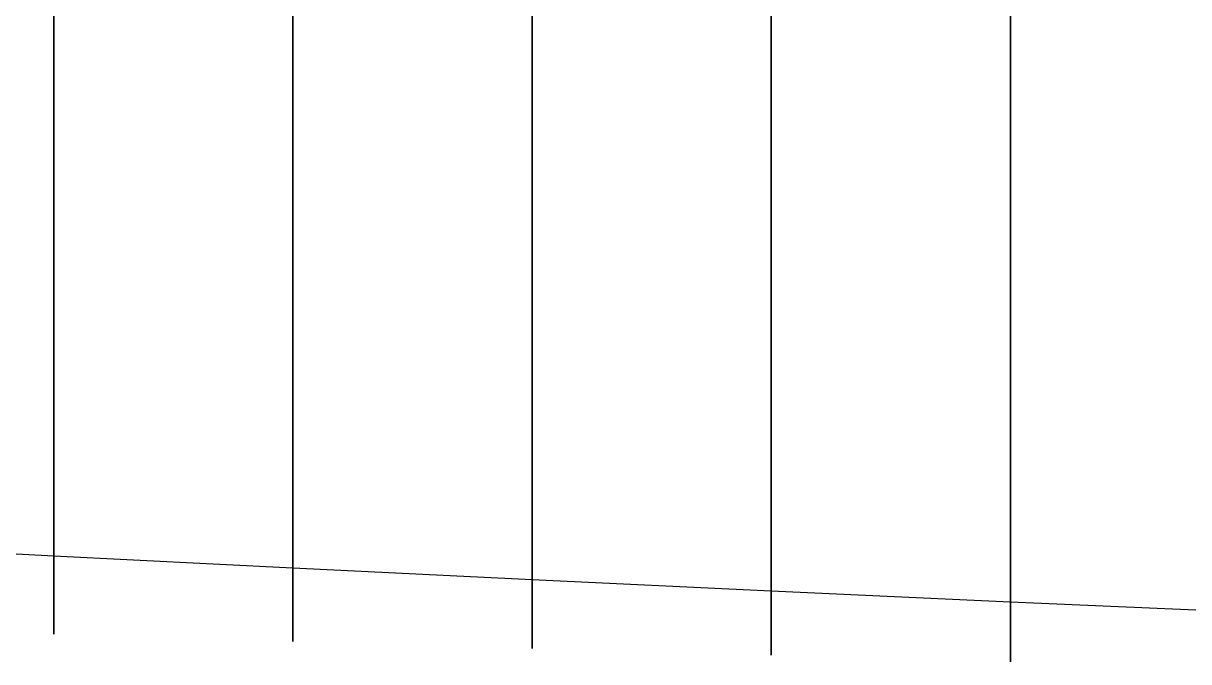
# Model space of a CAD drawing. Extents: x 0 to 100, y -6 to 6.
# Drawn here: x 9.74 to 19.49, y -5.45 to -0.11 of the extents above; entities that cross this region are included whole.
import ezdxf

# ---------------------------------------------------------------- set-up
doc = ezdxf.new("R2010")
doc.units = 0
for name, color, linetype in [('Compartiment', 3, 'CONTINUOUS'), ('Fysiek-horizontaal-vlak', 5, 'CONTINUOUS'), ('Lijnenmodel-van-de-romp', 2, 'CONTINUOUS'), ('Vlakkenmodel-van-de-romp', 2, 'CONTINUOUS')]:
    doc.layers.add(name, color=color, linetype=linetype)

msp = doc.modelspace()

# ---------------------------------------------------------------- linework, layer by layer
at = {"layer": 'Compartiment'}
for points in [[(16, 4.85549, 3), (16, -4.85549, 3), (16, -4.86631, 3.01818), (16, -4.88084, 3.04344), (16, -4.89489, 3.06851), (16, -4.92011, 3.11413), (16, -4.93052, 3.1327), (16, -4.93933, 3.14796), (16, -4.9479, 3.1632), (16, -4.95796, 3.18254), (16, -4.97123, 3.21009), (16, -4.98945, 3.25), (16, -5.01369, 3.30512), (16, -5.04256, 3.37323), (16, -5.07403, 3.45085), (16, -5.10604, 3.53451), (16, -5.13658, 3.62072), (16, -5.16397, 3.7063), (16, -5.18803, 3.78928), (16, -5.20894, 3.86797), (16, -5.22689, 3.94071), (16, -5.24206, 4.00581), (16, -5.2547, 4.06236), (16, -5.26533, 4.11243), (16, -5.27455, 4.15884), (16, -5.28294, 4.20443), (16, -5.29108, 4.25203), (16, -5.29942, 4.30351), (16, -5.30773, 4.35694), (16, -5.31564, 4.40946), (16, -5.32276, 4.45818), (16, -5.32873, 4.50023), (16, -5.33329, 4.53365), (16, -5.33668, 4.56018), (16, -5.33929, 4.58247), (16, -5.34149, 4.60319), (16, -5.34365, 4.62498), (16, -5.35738, 4.76739), (16, -5.35884, 4.78399), (16, -5.36038, 4.8044), (16, -5.36228, 4.83317), (16, -5.36481, 4.87486), (16, -5.36818, 4.93254), (16, -5.37212, 5.00327), (16, -5.37631, 5.08264), (16, -5.38039, 5.1662), (16, -5.38402, 5.24954), (16, -5.38692, 5.32917), (16, -5.38914, 5.40531), (16, -5.39078, 5.47913), (16, -5.39194, 5.5518), (16, -5.39273, 5.62449), (16, -5.39326, 5.69762), (16, -5.39357, 5.76865), (16, -5.39379, 5.99976), (16, 5.39379, 5.99976)], [(18, 4.94618, 3), (18, -4.94618, 3), (18, -4.95419, 3.01391), (18, -4.97876, 3.05831), (18, -5.00147, 3.10166), (18, -5.02346, 3.14642), (18, -5.04586, 3.19504), (18, -5.0698, 3.25), (18, -5.09606, 3.31308), (18, -5.124, 3.38335), (18, -5.15263, 3.45921), (18, -5.18097, 3.53908), (18, -5.20802, 3.62134), (18, -5.23296, 3.70434), (18, -5.25554, 3.78617), (18, -5.27569, 3.86486), (18, -5.29332, 3.93844), (18, -5.30837, 4.00494), (18, -5.32086, 4.06311), (18, -5.33123, 4.11454), (18, -5.34007, 4.16155), (18, -5.34792, 4.20645), (18, -5.35535, 4.25156), (18, -5.36281, 4.29869), (18, -5.37028, 4.34772), (18, -5.37763, 4.39803), (18, -5.38472, 4.44901), (18, -5.39142, 4.50003), (18, -5.39761, 4.55061), (18, -5.40327, 4.60076), (18, -5.40838, 4.65062), (18, -5.41295, 4.70032), (18, -5.41694, 4.75001), (18, -5.42039, 4.7998), (18, -5.42339, 4.84968), (18, -5.42605, 4.89962), (18, -5.43546, 5.0994), (18, -5.43765, 5.1493), (18, -5.43967, 5.1992), (18, -5.44148, 5.24911), (18, -5.44301, 5.29904), (18, -5.44429, 5.34898), (18, -5.44534, 5.39896), (18, -5.44617, 5.44895), (18, -5.44683, 5.49897), (18, -5.44732, 5.54901), (18, -5.44766, 5.59907), (18, -5.44788, 5.64914), (18, -5.44798, 5.69922), (18, -5.44698, 5.99981), (18, 5.44698, 5.99981)], [(12, 4.6639, 3), (12, -4.6639, 3), (12, -4.68318, 3.02705), (12, -4.71437, 3.07339), (12, -4.74461, 3.12051), (12, -4.77309, 3.16676), (12, -4.79903, 3.21047), (12, -4.82162, 3.25001), (12, -4.84035, 3.28418), (12, -4.85581, 3.31372), (12, -4.86883, 3.33983), (12, -4.88027, 3.3637), (12, -4.90173, 3.40954), (12, -4.91291, 3.4339), (12, -4.92483, 3.46079), (12, -4.9378, 3.49139), (12, -4.95213, 3.52688), (12, -4.96797, 3.568), (12, -4.98487, 3.61375), (12, -5.00222, 3.6627), (12, -5.01942, 3.71338), (12, -5.03586, 3.76437), (12, -5.05107, 3.81449), (12, -5.06511, 3.86367), (12, -5.07815, 3.91211), (12, -5.09038, 3.96), (12, -5.10199, 4.00755), (12, -5.11314, 4.05501), (12, -5.12389, 4.1028), (12, -5.13428, 4.15142), (12, -5.14436, 4.20136), (12, -5.15417, 4.25311), (12, -5.16369, 4.30671), (12, -5.17274, 4.36045), (12, -5.18107, 4.41215), (12, -5.18843, 4.45967), (12, -5.19458, 4.50085), (12, -5.19938, 4.53423), (12, -5.20306, 4.56124), (12, -5.20596, 4.584), (12, -5.20844, 4.60463), (12, -5.21613, 4.67171), (12, -5.21896, 4.69707), (12, -5.22179, 4.72331), (12, -5.22455, 4.75001), (12, -5.22716, 4.77674), (12, -5.22962, 4.80307), (12, -5.23189, 4.82856), (12, -5.23767, 4.89609), (12, -5.23936, 4.91689), (12, -5.24113, 4.93983), (12, -5.2431, 4.96706), (12, -5.24542, 5.00072), (12, -5.24815, 5.04223), (12, -5.25118, 5.09015), (12, -5.25435, 5.14231), (12, -5.25748, 5.19654), (12, -5.2604, 5.25067), (12, -5.26297, 5.30299), (12, -5.26521, 5.3536), (12, -5.26717, 5.40308), (12, -5.26887, 5.45197), (12, -5.27037, 5.50086), (12, -5.27171, 5.55017), (12, -5.2729, 5.59989), (12, -5.27396, 5.64989), (12, -5.2749, 5.70004), (12, -5.27877, 5.99971), (12, 5.27877, 5.99971)], [(14, 4.76134, 3), (14, -4.76134, 3), (14, -4.77594, 3.02216), (14, -4.81475, 3.08501), (14, -4.85476, 3.15408), (14, -4.8949, 3.2281), (14, -4.93409, 3.30581), (14, -4.97126, 3.38593), (14, -5.00551, 3.46707), (14, -5.03654, 3.54736), (14, -5.06423, 3.62482), (14, -5.08846, 3.69748), (14, -5.1091, 3.76334), (14, -5.12619, 3.82112), (14, -5.14036, 3.87224), (14, -5.15239, 3.9188), (14, -5.16306, 3.96293), (14, -5.17318, 4.00674), (14, -5.18335, 4.05199), (14, -5.19364, 4.09912), (14, -5.2039, 4.14821), (14, -5.21404, 4.19934), (14, -5.22393, 4.25259), (14, -5.23344, 4.30764), (14, -5.24234, 4.36242), (14, -5.25041, 4.41448), (14, -5.25741, 4.46134), (14, -5.2631, 4.50054), (14, -5.26736, 4.53064), (14, -5.27057, 4.55437), (14, -5.2732, 4.57551), (14, -5.27574, 4.59784), (14, -5.27867, 4.62512), (14, -5.28236, 4.6604), (14, -5.28672, 4.70372), (14, -5.29154, 4.75439), (14, -5.29662, 4.81173), (14, -5.30175, 4.87505), (14, -5.30674, 4.94361), (14, -5.31151, 5.01643), (14, -5.31596, 5.0925), (14, -5.32004, 5.17078), (14, -5.32366, 5.25024), (14, -5.32677, 5.32983), (14, -5.32938, 5.40835), (14, -5.33153, 5.48454), (14, -5.33324, 5.55717), (14, -5.33455, 5.625), (14, -5.33549, 5.687), (14, -5.33613, 5.74296), (14, -5.33654, 5.79291), (14, -5.33763, 5.99973), (14, 5.33763, 5.99973)], [(10, 4.56236, 3), (10, -4.56236, 3), (10, -4.58835, 3.033), (10, -4.61205, 3.06429), (10, -4.6323, 3.09212), (10, -4.64997, 3.11737), (10, -4.66588, 3.14093), (10, -4.68089, 3.16367), (10, -4.69577, 3.1865), (10, -4.71103, 3.21052), (10, -4.72708, 3.23682), (10, -4.74437, 3.26654), (10, -4.76332, 3.30078), (10, -4.78416, 3.34025), (10, -4.80633, 3.38405), (10, -4.82906, 3.43085), (10, -4.85159, 3.47933), (10, -4.87316, 3.52817), (10, -4.89316, 3.57633), (10, -4.91167, 3.62383), (10, -4.92892, 3.67097), (10, -4.94514, 3.71804), (10, -4.96056, 3.76535), (10, -4.97537, 3.81312), (10, -4.9896, 3.86132), (10, -5.00324, 3.90988), (10, -5.01625, 3.9587), (10, -5.02864, 4.0077), (10, -5.04039, 4.0568), (10, -5.05153, 4.10598), (10, -5.06212, 4.15521), (10, -5.0722, 4.2045), (10, -5.08181, 4.25382), (10, -5.091, 4.30316), (10, -5.09976, 4.35255), (10, -5.10811, 4.40199), (10, -5.11605, 4.45152), (10, -5.12358, 4.50116), (10, -5.1307, 4.5509), (10, -5.13741, 4.60071), (10, -5.14373, 4.65053), (10, -5.14964, 4.70031), (10, -5.15515, 4.74998), (10, -5.16026, 4.79954), (10, -5.16504, 4.8492), (10, -5.16951, 4.89918), (10, -5.17374, 4.94976), (10, -5.17778, 5.00117), (10, -5.18166, 5.05344), (10, -5.18534, 5.1057), (10, -5.18876, 5.15686), (10, -5.19186, 5.20584), (10, -5.19459, 5.25153), (10, -5.1969, 5.29322), (10, -5.19886, 5.33164), (10, -5.20055, 5.36792), (10, -5.20205, 5.40315), (10, -5.20344, 5.43845), (10, -5.20737, 5.54953), (10, -5.20856, 5.58752), (10, -5.20967, 5.62549), (10, -5.21069, 5.66321), (10, -5.21744, 5.9997), (10, 5.21744, 5.9997)], [(18, -0.10515, 1.23441), (18, -0.1182, 1.23477), (18, -0.12931, 1.23511), (18, -0.15014, 1.23583), (18, -0.60227, 1.30087), (18, -0.71131, 1.31721), (18, -0.83476, 1.33607), (18, -0.97327, 1.35768), (18, -1.12626, 1.38205), (18, -1.28831, 1.40832), (18, -1.45278, 1.43544), (18, -1.61302, 1.46235), (18, -1.7624, 1.48798), (18, -1.89557, 1.51145), (18, -2.01239, 1.53262), (18, -2.114, 1.55151), (18, -2.20154, 1.56816), (18, -2.39366, 1.60562), (18, -2.44219, 1.61532), (18, -2.48788, 1.62459), (18, -2.5337, 1.63401), (18, -2.58201, 1.64404), (18, -2.63264, 1.65467), (18, -2.68481, 1.66573), (18, -2.73774, 1.67709), (18, -2.79064, 1.68858), (18, -2.84288, 1.70011), (18, -2.8945, 1.71169), (18, -2.94568, 1.7234), (18, -2.99662, 1.73531), (18, -3.0475, 1.74747), (18, -3.09847, 1.75996), (18, -3.14952, 1.77279), (18, -3.20058, 1.78598), (18, -3.2516, 1.79957), (18, -3.30253, 1.81355), (18, -3.35331, 1.82796), (18, -3.40393, 1.84284), (18, -3.45439, 1.8582), (18, -3.50468, 1.8741), (18, -3.5548, 1.89057), (18, -3.60474, 1.90764), (18, -3.65447, 1.92533), (18, -3.70396, 1.94367), (18, -3.75319, 1.96267), (18, -3.80213, 1.98236), (18, -3.85075, 2.00277), (18, -3.89903, 2.02397), (18, -3.94695, 2.04604), (18, -3.99448, 2.06905), (18, -4.04162, 2.09307), (18, -4.08831, 2.11818), (18, -4.13443, 2.1443), (18, -4.17983, 2.17136), (18, -4.22436, 2.19928), (18, -4.26787, 2.22798), (18, -4.31029, 2.25746), (18, -4.35188, 2.28806), (18, -4.39295, 2.32021), (18, -4.43385, 2.35433), (18, -4.47489, 2.39084), (18, -4.51613, 2.42982), (18, -4.5565, 2.46989), (18, -4.59466, 2.50933), (18, -4.62926, 2.54642), (18, -4.65896, 2.57944), (18, -4.68285, 2.60713), (18, -4.70177, 2.63014), (18, -4.71699, 2.64955), (18, -4.72979, 2.66649), (18, -4.74144, 2.68204), (18, -4.75314, 2.6974), (18, -4.76579, 2.71415), (18, -4.78025, 2.73392), (18, -4.79734, 2.75839), (18, -4.81789, 2.7892), (18, -4.84237, 2.82736), (18, -4.8697, 2.87121), (18, -4.89842, 2.91845), (18, -4.92706, 2.96679), (18, -4.94618, 3), (18, 4.94618, 3)], [(16, -0.10472, 1.41774), (16, -0.11772, 1.41807), (16, -0.12879, 1.41839), (16, -0.14953, 1.41906), (16, -0.54459, 1.469), (16, -0.65138, 1.483), (16, -0.77248, 1.49923), (16, -0.9077, 1.5178), (16, -1.05687, 1.53884), (16, -1.21875, 1.5623), (16, -1.38788, 1.58736), (16, -1.55776, 1.61306), (16, -1.72187, 1.63842), (16, -1.87372, 1.66244), (16, -2.00812, 1.68433), (16, -2.12521, 1.70397), (16, -2.22647, 1.72144), (16, -2.31337, 1.73678), (16, -2.50451, 1.77139), (16, -2.55317, 1.78042), (16, -2.59907, 1.78908), (16, -2.64511, 1.79792), (16, -2.69356, 1.80737), (16, -2.74426, 1.8174), (16, -2.79642, 1.82788), (16, -2.84929, 1.83868), (16, -2.90208, 1.84967), (16, -2.95418, 1.86074), (16, -3.00565, 1.87196), (16, -3.05673, 1.88339), (16, -3.10762, 1.89513), (16, -3.15856, 1.90727), (16, -3.2097, 1.91985), (16, -3.26091, 1.93286), (16, -3.31197, 1.94624), (16, -3.36268, 1.95994), (16, -3.41284, 1.9739), (16, -3.46236, 1.98814), (16, -3.51166, 2.00291), (16, -3.56128, 2.01852), (16, -3.61175, 2.03529), (16, -3.66362, 2.05354), (16, -3.71699, 2.07336), (16, -3.7702, 2.09399), (16, -3.82116, 2.11443), (16, -3.86777, 2.13371), (16, -3.90794, 2.15083), (16, -3.94028, 2.16511), (16, -3.96619, 2.17708), (16, -3.98779, 2.1876), (16, -4.00718, 2.19749), (16, -4.02647, 2.20761), (16, -4.04735, 2.21864), (16, -4.06978, 2.2306), (16, -4.09328, 2.24339), (16, -4.1174, 2.25688), (16, -4.14166, 2.27094), (16, -4.16563, 2.28542), (16, -4.18899, 2.30003), (16, -4.21145, 2.31446), (16, -4.23271, 2.32839), (16, -4.25251, 2.3415), (16, -4.27085, 2.35377), (16, -4.289, 2.3663), (16, -4.30856, 2.38049), (16, -4.3311, 2.39776), (16, -4.35821, 2.4195), (16, -4.39094, 2.44674), (16, -4.42826, 2.479), (16, -4.46862, 2.5154), (16, -4.51044, 2.5551), (16, -4.55218, 2.59722), (16, -4.59241, 2.6408), (16, -4.63022, 2.68434), (16, -4.66484, 2.72625), (16, -4.69552, 2.76494), (16, -4.72146, 2.79879), (16, -4.74227, 2.82676), (16, -4.75888, 2.84991), (16, -4.77263, 2.86985), (16, -4.78481, 2.88821), (16, -4.79674, 2.90658), (16, -4.80946, 2.9263), (16, -4.82301, 2.94748), (16, -4.83716, 2.96996), (16, -4.85167, 2.99358), (16, -4.85549, 3), (16, 4.85549, 3)], [(14, -0.10543, 1.60576), (14, -0.11852, 1.60606), (14, -0.12966, 1.60635), (14, -0.15054, 1.60695), (14, -0.49603, 1.64449), (14, -0.58791, 1.6549), (14, -0.69339, 1.66716), (14, -0.81335, 1.68149), (14, -0.94862, 1.69812), (14, -1.09884, 1.7171), (14, -1.25859, 1.73774), (14, -1.42123, 1.75918), (14, -1.58009, 1.78054), (14, -1.72854, 1.80096), (14, -1.86119, 1.81972), (14, -1.97781, 1.83668), (14, -2.07944, 1.85184), (14, -2.16712, 1.86521), (14, -2.35949, 1.89521), (14, -2.40801, 1.90295), (14, -2.45366, 1.91035), (14, -2.49947, 1.91789), (14, -2.54779, 1.92596), (14, -2.59846, 1.93454), (14, -2.65068, 1.9435), (14, -2.70363, 1.95274), (14, -2.75652, 1.96212), (14, -2.80872, 1.97157), (14, -2.86028, 1.98112), (14, -2.91145, 1.99085), (14, -2.96246, 2.00083), (14, -3.01354, 2.01112), (14, -3.06486, 2.02179), (14, -3.11628, 2.0328), (14, -3.16759, 2.04411), (14, -3.21859, 2.05568), (14, -3.26906, 2.06744), (14, -3.31893, 2.07942), (14, -3.36863, 2.09184), (14, -3.41872, 2.10497), (14, -3.46975, 2.1191), (14, -3.52229, 2.1345), (14, -3.57646, 2.15128), (14, -3.63054, 2.16876), (14, -3.68239, 2.18611), (14, -3.72986, 2.20248), (14, -3.7708, 2.21702), (14, -3.80379, 2.22916), (14, -3.83027, 2.23936), (14, -3.85242, 2.24837), (14, -3.87242, 2.25693), (14, -3.89244, 2.26577), (14, -3.91419, 2.27548), (14, -3.93755, 2.28602), (14, -3.96193, 2.29722), (14, -3.98672, 2.30888), (14, -4.01135, 2.32082), (14, -4.03533, 2.33289), (14, -4.0587, 2.3451), (14, -4.08159, 2.35752), (14, -4.10416, 2.37018), (14, -4.12656, 2.38315), (14, -4.1489, 2.39646), (14, -4.17117, 2.41013), (14, -4.19334, 2.42415), (14, -4.21536, 2.43853), (14, -4.23721, 2.45326), (14, -4.25883, 2.46834), (14, -4.28021, 2.48374), (14, -4.30134, 2.49944), (14, -4.32218, 2.5154), (14, -4.34273, 2.5316), (14, -4.36297, 2.54803), (14, -4.38296, 2.56475), (14, -4.40278, 2.58186), (14, -4.42248, 2.59944), (14, -4.44214, 2.61758), (14, -4.46178, 2.6363), (14, -4.48117, 2.65531), (14, -4.50004, 2.67428), (14, -4.51811, 2.69285), (14, -4.5351, 2.71066), (14, -4.55095, 2.72765), (14, -4.56649, 2.74479), (14, -4.58276, 2.76335), (14, -4.60078, 2.7846), (14, -4.62161, 2.80977), (14, -4.64605, 2.84002), (14, -4.67402, 2.87591), (14, -4.7052, 2.91793), (14, -4.73928, 2.96653), (14, -4.76134, 3), (14, 4.76134, 3)], [(12, -0.105, 1.7976), (12, -0.11804, 1.79784), (12, -0.14994, 1.79857), (12, -0.53698, 1.83461), (12, -0.55342, 1.83611), (12, -0.57335, 1.83787), (12, -0.6026, 1.84057), (12, -0.64775, 1.845), (12, -0.71534, 1.85196), (12, -0.81196, 1.86222), (12, -1.42743, 1.93055), (12, -1.58421, 1.94865), (12, -1.72149, 1.96492), (12, -1.83923, 1.97928), (12, -1.93966, 1.99186), (12, -2.50631, 2.06755), (12, -2.55912, 2.07514), (12, -2.61192, 2.08285), (12, -2.66414, 2.09062), (12, -2.71582, 2.09847), (12, -2.76712, 2.10644), (12, -2.81821, 2.11458), (12, -2.86928, 2.12294), (12, -2.92045, 2.13155), (12, -2.97173, 2.14044), (12, -3.02305, 2.14963), (12, -3.07437, 2.15912), (12, -3.12564, 2.16894), (12, -3.17683, 2.1791), (12, -3.22792, 2.18963), (12, -3.2789, 2.20054), (12, -3.32978, 2.21187), (12, -3.38055, 2.22363), (12, -3.4312, 2.23585), (12, -3.48173, 2.2486), (12, -3.53212, 2.26193), (12, -3.58237, 2.27593), (12, -3.63246, 2.29066), (12, -3.68237, 2.30618), (12, -3.73205, 2.32256), (12, -3.78144, 2.33986), (12, -3.83045, 2.35815), (12, -3.87904, 2.37748), (12, -3.92713, 2.39792), (12, -3.97467, 2.41953), (12, -4.02161, 2.44238), (12, -4.0679, 2.46653), (12, -4.1135, 2.49204), (12, -4.15835, 2.51897), (12, -4.2024, 2.54733), (12, -4.2456, 2.57713), (12, -4.28788, 2.60837), (12, -4.3292, 2.64106), (12, -4.36949, 2.67518), (12, -4.4087, 2.71055), (12, -4.44679, 2.74697), (12, -4.4837, 2.78425), (12, -4.51937, 2.82219), (12, -4.55381, 2.86067), (12, -4.58718, 2.9), (12, -4.61972, 2.94058), (12, -4.65164, 2.98279), (12, -4.6639, 3), (12, 4.6639, 3)], [(10, -0.10502, 1.9923), (10, -0.11806, 1.99249), (10, -0.14996, 1.99308), (10, -0.56183, 2.02504), (10, -0.66644, 2.03359), (10, -0.78847, 2.04389), (10, -0.92679, 2.05597), (10, -1.07929, 2.06974), (10, -2.30771, 2.19076), (10, -2.40709, 2.20141), (10, -2.5104, 2.21298), (10, -2.61741, 2.22574), (10, -2.72789, 2.23991), (10, -2.84093, 2.25556), (10, -2.95298, 2.27203), (10, -3.05978, 2.28849), (10, -3.1571, 2.30408), (10, -3.24071, 2.31797), (10, -3.30789, 2.32962), (10, -3.36205, 2.33969), (10, -3.40812, 2.34914), (10, -3.45104, 2.35892), (10, -3.49573, 2.36999), (10, -3.54576, 2.383), (10, -3.59916, 2.39735), (10, -3.65261, 2.41212), (10, -3.70278, 2.42641), (10, -3.74633, 2.43931), (10, -3.78089, 2.45016), (10, -3.80798, 2.45935), (10, -3.83006, 2.46752), (10, -3.8496, 2.47532), (10, -3.89041, 2.49222), (10, -3.9136, 2.50191), (10, -3.93808, 2.51238), (10, -3.96329, 2.52356), (10, -3.98869, 2.5354), (10, -4.01376, 2.54779), (10, -4.03816, 2.56045), (10, -4.0616, 2.57305), (10, -4.08378, 2.58527), (10, -4.1044, 2.59678), (10, -4.1235, 2.60754), (10, -4.1424, 2.61863), (10, -4.16277, 2.63141), (10, -4.18625, 2.64726), (10, -4.21451, 2.66752), (10, -4.24864, 2.69319), (10, -4.28748, 2.72376), (10, -4.32931, 2.75834), (10, -4.3724, 2.79605), (10, -4.41505, 2.83599), (10, -4.45575, 2.87724), (10, -4.49385, 2.9187), (10, -4.52893, 2.95924), (10, -4.56057, 2.99772), (10, -4.56236, 3), (10, 4.56236, 3)]]:
    msp.add_polyline3d(points, dxfattribs=at)
at = {"layer": 'Fysiek-horizontaal-vlak'}
msp.add_polyline3d([(20, 5.0339, 3), (18, 4.94618, 3), (16, 4.85549, 3), (14, 4.76134, 3), (12, 4.6639, 3), (10, 4.56236, 3), (8, 4.45765, 3), (6, 4.35061, 3), (5, 4.28829, 3), (5, -4.28829, 3), (6, -4.35061, 3), (8, -4.45765, 3), (10, -4.56236, 3), (12, -4.6639, 3), (14, -4.76134, 3), (16, -4.85549, 3), (18, -4.94618, 3), (20, -5.0339, 3), (20, -5.0339, 3), (20, 5.0339, 3)], dxfattribs=at)
at = {"layer": 'Lijnenmodel-van-de-romp'}
for points in [[(10, -0.10502, 1.9923), (10, -0.11806, 1.99249), (10, -0.14996, 1.99308), (10, -0.56183, 2.02504), (10, -0.66644, 2.03359), (10, -0.78847, 2.04389), (10, -0.92679, 2.05597), (10, -1.07929, 2.06974), (10, -2.30771, 2.19076), (10, -2.40709, 2.20141), (10, -2.5104, 2.21298), (10, -2.61741, 2.22574), (10, -2.72789, 2.23991), (10, -2.84093, 2.25556), (10, -2.95298, 2.27203), (10, -3.05978, 2.28849), (10, -3.1571, 2.30408), (10, -3.24071, 2.31797), (10, -3.30789, 2.32962), (10, -3.36205, 2.33969), (10, -3.40812, 2.34914), (10, -3.45104, 2.35892), (10, -3.49573, 2.36999), (10, -3.54576, 2.383), (10, -3.59916, 2.39735), (10, -3.65261, 2.41212), (10, -3.70278, 2.42641), (10, -3.74633, 2.43931), (10, -3.78089, 2.45016), (10, -3.80798, 2.45935), (10, -3.83006, 2.46752), (10, -3.8496, 2.47532), (10, -3.89041, 2.49222), (10, -3.9136, 2.50191), (10, -3.93808, 2.51238), (10, -3.96329, 2.52356), (10, -3.98869, 2.5354), (10, -4.01376, 2.54779), (10, -4.03816, 2.56045), (10, -4.0616, 2.57305), (10, -4.08378, 2.58527), (10, -4.1044, 2.59678), (10, -4.1235, 2.60754), (10, -4.1424, 2.61863), (10, -4.16277, 2.63141), (10, -4.18625, 2.64726), (10, -4.21451, 2.66752), (10, -4.24864, 2.69319), (10, -4.28748, 2.72376), (10, -4.32931, 2.75834), (10, -4.3724, 2.79605), (10, -4.41505, 2.83599), (10, -4.45575, 2.87724), (10, -4.49385, 2.9187), (10, -4.52893, 2.95924), (10, -4.56057, 2.99772), (10, -4.58835, 3.033), (10, -4.61205, 3.06429), (10, -4.6323, 3.09212), (10, -4.64997, 3.11737), (10, -4.66588, 3.14093), (10, -4.68089, 3.16367), (10, -4.69577, 3.1865), (10, -4.71103, 3.21052), (10, -4.72708, 3.23682), (10, -4.74437, 3.26654), (10, -4.76332, 3.30078), (10, -4.78416, 3.34025), (10, -4.80633, 3.38405), (10, -4.82906, 3.43085), (10, -4.85159, 3.47933), (10, -4.87316, 3.52817), (10, -4.89316, 3.57633), (10, -4.91167, 3.62383), (10, -4.92892, 3.67097), (10, -4.94514, 3.71804), (10, -4.96056, 3.76535), (10, -4.97537, 3.81312), (10, -4.9896, 3.86132), (10, -5.00324, 3.90988), (10, -5.01625, 3.9587), (10, -5.02864, 4.0077), (10, -5.04039, 4.0568), (10, -5.05153, 4.10598), (10, -5.06212, 4.15521), (10, -5.0722, 4.2045), (10, -5.08181, 4.25382), (10, -5.091, 4.30316), (10, -5.09976, 4.35255), (10, -5.10811, 4.40199), (10, -5.11605, 4.45152), (10, -5.12358, 4.50116), (10, -5.1307, 4.5509), (10, -5.13741, 4.60071), (10, -5.14373, 4.65053), (10, -5.14964, 4.70031), (10, -5.15515, 4.74998), (10, -5.16026, 4.79954), (10, -5.16504, 4.8492), (10, -5.16951, 4.89918), (10, -5.17374, 4.94976), (10, -5.17778, 5.00117), (10, -5.18166, 5.05344), (10, -5.18534, 5.1057), (10, -5.18876, 5.15686), (10, -5.19186, 5.20584), (10, -5.19459, 5.25153), (10, -5.1969, 5.29322), (10, -5.19886, 5.33164), (10, -5.20055, 5.36792), (10, -5.20205, 5.40315), (10, -5.20344, 5.43845), (10, -5.20737, 5.54953), (10, -5.20856, 5.58752), (10, -5.20967, 5.62549), (10, -5.21069, 5.66321), (10, -5.21744, 5.9997), (10, 0, 5.9997)], [(12, -0.105, 1.7976), (12, -0.11804, 1.79784), (12, -0.14994, 1.79857), (12, -0.53698, 1.83461), (12, -0.55342, 1.83611), (12, -0.57335, 1.83787), (12, -0.6026, 1.84057), (12, -0.64775, 1.845), (12, -0.71534, 1.85196), (12, -0.81196, 1.86222), (12, -1.42743, 1.93055), (12, -1.58421, 1.94865), (12, -1.72149, 1.96492), (12, -1.83923, 1.97928), (12, -1.93966, 1.99186), (12, -2.50631, 2.06755), (12, -2.55912, 2.07514), (12, -2.61192, 2.08285), (12, -2.66414, 2.09062), (12, -2.71582, 2.09847), (12, -2.76712, 2.10644), (12, -2.81821, 2.11458), (12, -2.86928, 2.12294), (12, -2.92045, 2.13155), (12, -2.97173, 2.14044), (12, -3.02305, 2.14963), (12, -3.07437, 2.15912), (12, -3.12564, 2.16894), (12, -3.17683, 2.1791), (12, -3.22792, 2.18963), (12, -3.2789, 2.20054), (12, -3.32978, 2.21187), (12, -3.38055, 2.22363), (12, -3.4312, 2.23585), (12, -3.48173, 2.2486), (12, -3.53212, 2.26193), (12, -3.58237, 2.27593), (12, -3.63246, 2.29066), (12, -3.68237, 2.30618), (12, -3.73205, 2.32256), (12, -3.78144, 2.33986), (12, -3.83045, 2.35815), (12, -3.87904, 2.37748), (12, -3.92713, 2.39792), (12, -3.97467, 2.41953), (12, -4.02161, 2.44238), (12, -4.0679, 2.46653), (12, -4.1135, 2.49204), (12, -4.15835, 2.51897), (12, -4.2024, 2.54733), (12, -4.2456, 2.57713), (12, -4.28788, 2.60837), (12, -4.3292, 2.64106), (12, -4.36949, 2.67518), (12, -4.4087, 2.71055), (12, -4.44679, 2.74697), (12, -4.4837, 2.78425), (12, -4.51937, 2.82219), (12, -4.55381, 2.86067), (12, -4.58718, 2.9), (12, -4.61972, 2.94058), (12, -4.65164, 2.98279), (12, -4.68318, 3.02705), (12, -4.71437, 3.07339), (12, -4.74461, 3.12051), (12, -4.77309, 3.16676), (12, -4.79903, 3.21047), (12, -4.82162, 3.25001), (12, -4.84035, 3.28418), (12, -4.85581, 3.31372), (12, -4.86883, 3.33983), (12, -4.88027, 3.3637), (12, -4.90173, 3.40954), (12, -4.91291, 3.4339), (12, -4.92483, 3.46079), (12, -4.9378, 3.49139), (12, -4.95213, 3.52688), (12, -4.96797, 3.568), (12, -4.98487, 3.61375), (12, -5.00222, 3.6627), (12, -5.01942, 3.71338), (12, -5.03586, 3.76437), (12, -5.05107, 3.81449), (12, -5.06511, 3.86367), (12, -5.07815, 3.91211), (12, -5.09038, 3.96), (12, -5.10199, 4.00755), (12, -5.11314, 4.05501), (12, -5.12389, 4.1028), (12, -5.13428, 4.15142), (12, -5.14436, 4.20136), (12, -5.15417, 4.25311), (12, -5.16369, 4.30671), (12, -5.17274, 4.36045), (12, -5.18107, 4.41215), (12, -5.18843, 4.45967), (12, -5.19458, 4.50085), (12, -5.19938, 4.53423), (12, -5.20306, 4.56124), (12, -5.20596, 4.584), (12, -5.20844, 4.60463), (12, -5.21613, 4.67171), (12, -5.21896, 4.69707), (12, -5.22179, 4.72331), (12, -5.22455, 4.75001), (12, -5.22716, 4.77674), (12, -5.22962, 4.80307), (12, -5.23189, 4.82856), (12, -5.23767, 4.89609), (12, -5.23936, 4.91689), (12, -5.24113, 4.93983), (12, -5.2431, 4.96706), (12, -5.24542, 5.00072), (12, -5.24815, 5.04223), (12, -5.25118, 5.09015), (12, -5.25435, 5.14231), (12, -5.25748, 5.19654), (12, -5.2604, 5.25067), (12, -5.26297, 5.30299), (12, -5.26521, 5.3536), (12, -5.26717, 5.40308), (12, -5.26887, 5.45197), (12, -5.27037, 5.50086), (12, -5.27171, 5.55017), (12, -5.2729, 5.59989), (12, -5.27396, 5.64989), (12, -5.2749, 5.70004), (12, -5.27877, 5.99971), (12, 0, 5.99971)], [(14, -0.10543, 1.60576), (14, -0.11852, 1.60606), (14, -0.12966, 1.60635), (14, -0.15054, 1.60695), (14, -0.49603, 1.64449), (14, -0.58791, 1.6549), (14, -0.69339, 1.66716), (14, -0.81335, 1.68149), (14, -0.94862, 1.69812), (14, -1.09884, 1.7171), (14, -1.25859, 1.73774), (14, -1.42123, 1.75918), (14, -1.58009, 1.78054), (14, -1.72854, 1.80096), (14, -1.86119, 1.81972), (14, -1.97781, 1.83668), (14, -2.07944, 1.85184), (14, -2.16712, 1.86521), (14, -2.35949, 1.89521), (14, -2.40801, 1.90295), (14, -2.45366, 1.91035), (14, -2.49947, 1.91789), (14, -2.54779, 1.92596), (14, -2.59846, 1.93454), (14, -2.65068, 1.9435), (14, -2.70363, 1.95274), (14, -2.75652, 1.96212), (14, -2.80872, 1.97157), (14, -2.86028, 1.98112), (14, -2.91145, 1.99085), (14, -2.96246, 2.00083), (14, -3.01354, 2.01112), (14, -3.06486, 2.02179), (14, -3.11628, 2.0328), (14, -3.16759, 2.04411), (14, -3.21859, 2.05568), (14, -3.26906, 2.06744), (14, -3.31893, 2.07942), (14, -3.36863, 2.09184), (14, -3.41872, 2.10497), (14, -3.46975, 2.1191), (14, -3.52229, 2.1345), (14, -3.57646, 2.15128), (14, -3.63054, 2.16876), (14, -3.68239, 2.18611), (14, -3.72986, 2.20248), (14, -3.7708, 2.21702), (14, -3.80379, 2.22916), (14, -3.83027, 2.23936), (14, -3.85242, 2.24837), (14, -3.87242, 2.25693), (14, -3.89244, 2.26577), (14, -3.91419, 2.27548), (14, -3.93755, 2.28602), (14, -3.96193, 2.29722), (14, -3.98672, 2.30888), (14, -4.01135, 2.32082), (14, -4.03533, 2.33289), (14, -4.0587, 2.3451), (14, -4.08159, 2.35752), (14, -4.10416, 2.37018), (14, -4.12656, 2.38315), (14, -4.1489, 2.39646), (14, -4.17117, 2.41013), (14, -4.19334, 2.42415), (14, -4.21536, 2.43853), (14, -4.23721, 2.45326), (14, -4.25883, 2.46834), (14, -4.28021, 2.48374), (14, -4.30134, 2.49944), (14, -4.32218, 2.5154), (14, -4.34273, 2.5316), (14, -4.36297, 2.54803), (14, -4.38296, 2.56475), (14, -4.40278, 2.58186), (14, -4.42248, 2.59944), (14, -4.44214, 2.61758), (14, -4.46178, 2.6363), (14, -4.48117, 2.65531), (14, -4.50004, 2.67428), (14, -4.51811, 2.69285), (14, -4.5351, 2.71066), (14, -4.55095, 2.72765), (14, -4.56649, 2.74479), (14, -4.58276, 2.76335), (14, -4.60078, 2.7846), (14, -4.62161, 2.80977), (14, -4.64605, 2.84002), (14, -4.67402, 2.87591), (14, -4.7052, 2.91793), (14, -4.73928, 2.96653), (14, -4.77594, 3.02216), (14, -4.81475, 3.08501), (14, -4.85476, 3.15408), (14, -4.8949, 3.2281), (14, -4.93409, 3.30581), (14, -4.97126, 3.38593), (14, -5.00551, 3.46707), (14, -5.03654, 3.54736), (14, -5.06423, 3.62482), (14, -5.08846, 3.69748), (14, -5.1091, 3.76334), (14, -5.12619, 3.82112), (14, -5.14036, 3.87224), (14, -5.15239, 3.9188), (14, -5.16306, 3.96293), (14, -5.17318, 4.00674), (14, -5.18335, 4.05199), (14, -5.19364, 4.09912), (14, -5.2039, 4.14821), (14, -5.21404, 4.19934), (14, -5.22393, 4.25259), (14, -5.23344, 4.30764), (14, -5.24234, 4.36242), (14, -5.25041, 4.41448), (14, -5.25741, 4.46134), (14, -5.2631, 4.50054), (14, -5.26736, 4.53064), (14, -5.27057, 4.55437), (14, -5.2732, 4.57551), (14, -5.27574, 4.59784), (14, -5.27867, 4.62512), (14, -5.28236, 4.6604), (14, -5.28672, 4.70372), (14, -5.29154, 4.75439), (14, -5.29662, 4.81173), (14, -5.30175, 4.87505), (14, -5.30674, 4.94361), (14, -5.31151, 5.01643), (14, -5.31596, 5.0925), (14, -5.32004, 5.17078), (14, -5.32366, 5.25024), (14, -5.32677, 5.32983), (14, -5.32938, 5.40835), (14, -5.33153, 5.48454), (14, -5.33324, 5.55717), (14, -5.33455, 5.625), (14, -5.33549, 5.687), (14, -5.33613, 5.74296), (14, -5.33654, 5.79291), (14, -5.33763, 5.99973), (14, 0, 5.99973)], [(16, -0.10472, 1.41774), (16, -0.11772, 1.41807), (16, -0.12879, 1.41839), (16, -0.14953, 1.41906), (16, -0.54459, 1.469), (16, -0.65138, 1.483), (16, -0.77248, 1.49923), (16, -0.9077, 1.5178), (16, -1.05687, 1.53884), (16, -1.21875, 1.5623), (16, -1.38788, 1.58736), (16, -1.55776, 1.61306), (16, -1.72187, 1.63842), (16, -1.87372, 1.66244), (16, -2.00812, 1.68433), (16, -2.12521, 1.70397), (16, -2.22647, 1.72144), (16, -2.31337, 1.73678), (16, -2.50451, 1.77139), (16, -2.55317, 1.78042), (16, -2.59907, 1.78908), (16, -2.64511, 1.79792), (16, -2.69356, 1.80737), (16, -2.74426, 1.8174), (16, -2.79642, 1.82788), (16, -2.84929, 1.83868), (16, -2.90208, 1.84967), (16, -2.95418, 1.86074), (16, -3.00565, 1.87196), (16, -3.05673, 1.88339), (16, -3.10762, 1.89513), (16, -3.15856, 1.90727), (16, -3.2097, 1.91985), (16, -3.26091, 1.93286), (16, -3.31197, 1.94624), (16, -3.36268, 1.95994), (16, -3.41284, 1.9739), (16, -3.46236, 1.98814), (16, -3.51166, 2.00291), (16, -3.56128, 2.01852), (16, -3.61175, 2.03529), (16, -3.66362, 2.05354), (16, -3.71699, 2.07336), (16, -3.7702, 2.09399), (16, -3.82116, 2.11443), (16, -3.86777, 2.13371), (16, -3.90794, 2.15083), (16, -3.94028, 2.16511), (16, -3.96619, 2.17708), (16, -3.98779, 2.1876), (16, -4.00718, 2.19749), (16, -4.02647, 2.20761), (16, -4.04735, 2.21864), (16, -4.06978, 2.2306), (16, -4.09328, 2.24339), (16, -4.1174, 2.25688), (16, -4.14166, 2.27094), (16, -4.16563, 2.28542), (16, -4.18899, 2.30003), (16, -4.21145, 2.31446), (16, -4.23271, 2.32839), (16, -4.25251, 2.3415), (16, -4.27085, 2.35377), (16, -4.289, 2.3663), (16, -4.30856, 2.38049), (16, -4.3311, 2.39776), (16, -4.35821, 2.4195), (16, -4.39094, 2.44674), (16, -4.42826, 2.479), (16, -4.46862, 2.5154), (16, -4.51044, 2.5551), (16, -4.55218, 2.59722), (16, -4.59241, 2.6408), (16, -4.63022, 2.68434), (16, -4.66484, 2.72625), (16, -4.69552, 2.76494), (16, -4.72146, 2.79879), (16, -4.74227, 2.82676), (16, -4.75888, 2.84991), (16, -4.77263, 2.86985), (16, -4.78481, 2.88821), (16, -4.79674, 2.90658), (16, -4.80946, 2.9263), (16, -4.82301, 2.94748), (16, -4.83716, 2.96996), (16, -4.85167, 2.99358), (16, -4.86631, 3.01818), (16, -4.88084, 3.04344), (16, -4.89489, 3.06851), (16, -4.92011, 3.11413), (16, -4.93052, 3.1327), (16, -4.93933, 3.14796), (16, -4.9479, 3.1632), (16, -4.95796, 3.18254), (16, -4.97123, 3.21009), (16, -4.98945, 3.25), (16, -5.01369, 3.30512), (16, -5.04256, 3.37323), (16, -5.07403, 3.45085), (16, -5.10604, 3.53451), (16, -5.13658, 3.62072), (16, -5.16397, 3.7063), (16, -5.18803, 3.78928), (16, -5.20894, 3.86797), (16, -5.22689, 3.94071), (16, -5.24206, 4.00581), (16, -5.2547, 4.06236), (16, -5.26533, 4.11243), (16, -5.27455, 4.15884), (16, -5.28294, 4.20443), (16, -5.29108, 4.25203), (16, -5.29942, 4.30351), (16, -5.30773, 4.35694), (16, -5.31564, 4.40946), (16, -5.32276, 4.45818), (16, -5.32873, 4.50023), (16, -5.33329, 4.53365), (16, -5.33668, 4.56018), (16, -5.33929, 4.58247), (16, -5.34149, 4.60319), (16, -5.34365, 4.62498), (16, -5.35738, 4.76739), (16, -5.35884, 4.78399), (16, -5.36038, 4.8044), (16, -5.36228, 4.83317), (16, -5.36481, 4.87486), (16, -5.36818, 4.93254), (16, -5.37212, 5.00327), (16, -5.37631, 5.08264), (16, -5.38039, 5.1662), (16, -5.38402, 5.24954), (16, -5.38692, 5.32917), (16, -5.38914, 5.40531), (16, -5.39078, 5.47913), (16, -5.39194, 5.5518), (16, -5.39273, 5.62449), (16, -5.39326, 5.69762), (16, -5.39357, 5.76865), (16, -5.39379, 5.99976), (16, 0, 5.99976)], [(18, -0.10515, 1.23441), (18, -0.1182, 1.23477), (18, -0.12931, 1.23511), (18, -0.15014, 1.23583), (18, -0.60227, 1.30087), (18, -0.71131, 1.31721), (18, -0.83476, 1.33607), (18, -0.97327, 1.35768), (18, -1.12626, 1.38205), (18, -1.28831, 1.40832), (18, -1.45278, 1.43544), (18, -1.61302, 1.46235), (18, -1.7624, 1.48798), (18, -1.89557, 1.51145), (18, -2.01239, 1.53262), (18, -2.114, 1.55151), (18, -2.20154, 1.56816), (18, -2.39366, 1.60562), (18, -2.44219, 1.61532), (18, -2.48788, 1.62459), (18, -2.5337, 1.63401), (18, -2.58201, 1.64404), (18, -2.63264, 1.65467), (18, -2.68481, 1.66573), (18, -2.73774, 1.67709), (18, -2.79064, 1.68858), (18, -2.84288, 1.70011), (18, -2.8945, 1.71169), (18, -2.94568, 1.7234), (18, -2.99662, 1.73531), (18, -3.0475, 1.74747), (18, -3.09847, 1.75996), (18, -3.14952, 1.77279), (18, -3.20058, 1.78598), (18, -3.2516, 1.79957), (18, -3.30253, 1.81355), (18, -3.35331, 1.82796), (18, -3.40393, 1.84284), (18, -3.45439, 1.8582), (18, -3.50468, 1.8741), (18, -3.5548, 1.89057), (18, -3.60474, 1.90764), (18, -3.65447, 1.92533), (18, -3.70396, 1.94367), (18, -3.75319, 1.96267), (18, -3.80213, 1.98236), (18, -3.85075, 2.00277), (18, -3.89903, 2.02397), (18, -3.94695, 2.04604), (18, -3.99448, 2.06905), (18, -4.04162, 2.09307), (18, -4.08831, 2.11818), (18, -4.13443, 2.1443), (18, -4.17983, 2.17136), (18, -4.22436, 2.19928), (18, -4.26787, 2.22798), (18, -4.31029, 2.25746), (18, -4.35188, 2.28806), (18, -4.39295, 2.32021), (18, -4.43385, 2.35433), (18, -4.47489, 2.39084), (18, -4.51613, 2.42982), (18, -4.5565, 2.46989), (18, -4.59466, 2.50933), (18, -4.62926, 2.54642), (18, -4.65896, 2.57944), (18, -4.68285, 2.60713), (18, -4.70177, 2.63014), (18, -4.71699, 2.64955), (18, -4.72979, 2.66649), (18, -4.74144, 2.68204), (18, -4.75314, 2.6974), (18, -4.76579, 2.71415), (18, -4.78025, 2.73392), (18, -4.79734, 2.75839), (18, -4.81789, 2.7892), (18, -4.84237, 2.82736), (18, -4.8697, 2.87121), (18, -4.89842, 2.91845), (18, -4.92706, 2.96679), (18, -4.95419, 3.01391), (18, -4.97876, 3.05831), (18, -5.00147, 3.10166), (18, -5.02346, 3.14642), (18, -5.04586, 3.19504), (18, -5.0698, 3.25), (18, -5.09606, 3.31308), (18, -5.124, 3.38335), (18, -5.15263, 3.45921), (18, -5.18097, 3.53908), (18, -5.20802, 3.62134), (18, -5.23296, 3.70434), (18, -5.25554, 3.78617), (18, -5.27569, 3.86486), (18, -5.29332, 3.93844), (18, -5.30837, 4.00494), (18, -5.32086, 4.06311), (18, -5.33123, 4.11454), (18, -5.34007, 4.16155), (18, -5.34792, 4.20645), (18, -5.35535, 4.25156), (18, -5.36281, 4.29869), (18, -5.37028, 4.34772), (18, -5.37763, 4.39803), (18, -5.38472, 4.44901), (18, -5.39142, 4.50003), (18, -5.39761, 4.55061), (18, -5.40327, 4.60076), (18, -5.40838, 4.65062), (18, -5.41295, 4.70032), (18, -5.41694, 4.75001), (18, -5.42039, 4.7998), (18, -5.42339, 4.84968), (18, -5.42605, 4.89962), (18, -5.43546, 5.0994), (18, -5.43765, 5.1493), (18, -5.43967, 5.1992), (18, -5.44148, 5.24911), (18, -5.44301, 5.29904), (18, -5.44429, 5.34898), (18, -5.44534, 5.39896), (18, -5.44617, 5.44895), (18, -5.44683, 5.49897), (18, -5.44732, 5.54901), (18, -5.44766, 5.59907), (18, -5.44788, 5.64914), (18, -5.44798, 5.69922), (18, -5.44698, 5.99981), (18, 0, 5.99981)]]:
    msp.add_polyline3d(points, dxfattribs=at)
at = {"layer": 'Vlakkenmodel-van-de-romp'}
for points in [[(10, -0.10502, 1.9923), (10, -0.11806, 1.99249), (10, -0.14996, 1.99308), (10, -0.56183, 2.02504), (10, -0.66644, 2.03359), (10, -0.78847, 2.04389), (10, -0.92679, 2.05597), (10, -1.07929, 2.06974), (10, -2.30771, 2.19076), (10, -2.40709, 2.20141), (10, -2.5104, 2.21298), (10, -2.61741, 2.22574), (10, -2.72789, 2.23991), (10, -2.84093, 2.25556), (10, -2.95298, 2.27203), (10, -3.05978, 2.28849), (10, -3.1571, 2.30408), (10, -3.24071, 2.31797), (10, -3.30789, 2.32962), (10, -3.36205, 2.33969), (10, -3.40812, 2.34914), (10, -3.45104, 2.35892), (10, -3.49573, 2.36999), (10, -3.54576, 2.383), (10, -3.59916, 2.39735), (10, -3.65261, 2.41212), (10, -3.70278, 2.42641), (10, -3.74633, 2.43931), (10, -3.78089, 2.45016), (10, -3.80798, 2.45935), (10, -3.83006, 2.46752), (10, -3.8496, 2.47532), (10, -3.89041, 2.49222), (10, -3.9136, 2.50191), (10, -3.93808, 2.51238), (10, -3.96329, 2.52356), (10, -3.98869, 2.5354), (10, -4.01376, 2.54779), (10, -4.03816, 2.56045), (10, -4.0616, 2.57305), (10, -4.08378, 2.58527), (10, -4.1044, 2.59678), (10, -4.1235, 2.60754), (10, -4.1424, 2.61863), (10, -4.16277, 2.63141), (10, -4.18625, 2.64726), (10, -4.21451, 2.66752), (10, -4.24864, 2.69319), (10, -4.28748, 2.72376), (10, -4.32931, 2.75834), (10, -4.3724, 2.79605), (10, -4.41505, 2.83599), (10, -4.45575, 2.87724), (10, -4.49385, 2.9187), (10, -4.52893, 2.95924), (10, -4.56057, 2.99772), (10, -4.58835, 3.033), (10, -4.61205, 3.06429), (10, -4.6323, 3.09212), (10, -4.64997, 3.11737), (10, -4.66588, 3.14093), (10, -4.68089, 3.16367), (10, -4.69577, 3.1865), (10, -4.71103, 3.21052), (10, -4.72708, 3.23682), (10, -4.74437, 3.26654), (10, -4.76332, 3.30078), (10, -4.78416, 3.34025), (10, -4.80633, 3.38405), (10, -4.82906, 3.43085), (10, -4.85159, 3.47933), (10, -4.87316, 3.52817), (10, -4.89316, 3.57633), (10, -4.91167, 3.62383), (10, -4.92892, 3.67097), (10, -4.94514, 3.71804), (10, -4.96056, 3.76535), (10, -4.97537, 3.81312), (10, -4.9896, 3.86132), (10, -5.00324, 3.90988), (10, -5.01625, 3.9587), (10, -5.02864, 4.0077), (10, -5.04039, 4.0568), (10, -5.05153, 4.10598), (10, -5.06212, 4.15521), (10, -5.0722, 4.2045), (10, -5.08181, 4.25382), (10, -5.091, 4.30316), (10, -5.09976, 4.35255), (10, -5.10811, 4.40199), (10, -5.11605, 4.45152), (10, -5.12358, 4.50116), (10, -5.1307, 4.5509), (10, -5.13741, 4.60071), (10, -5.14373, 4.65053), (10, -5.14964, 4.70031), (10, -5.15515, 4.74998), (10, -5.16026, 4.79954), (10, -5.16504, 4.8492), (10, -5.16951, 4.89918), (10, -5.17374, 4.94976), (10, -5.17778, 5.00117), (10, -5.18166, 5.05344), (10, -5.18534, 5.1057), (10, -5.18876, 5.15686), (10, -5.19186, 5.20584), (10, -5.19459, 5.25153), (10, -5.1969, 5.29322), (10, -5.19886, 5.33164), (10, -5.20055, 5.36792), (10, -5.20205, 5.40315), (10, -5.20344, 5.43845), (10, -5.20737, 5.54953), (10, -5.20856, 5.58752), (10, -5.20967, 5.62549), (10, -5.21069, 5.66321), (10, -5.21744, 5.9997), (10, 0, 5.9997)], [(12, -0.105, 1.7976), (12, -0.11804, 1.79784), (12, -0.14994, 1.79857), (12, -0.53698, 1.83461), (12, -0.55342, 1.83611), (12, -0.57335, 1.83787), (12, -0.6026, 1.84057), (12, -0.64775, 1.845), (12, -0.71534, 1.85196), (12, -0.81196, 1.86222), (12, -1.42743, 1.93055), (12, -1.58421, 1.94865), (12, -1.72149, 1.96492), (12, -1.83923, 1.97928), (12, -1.93966, 1.99186), (12, -2.50631, 2.06755), (12, -2.55912, 2.07514), (12, -2.61192, 2.08285), (12, -2.66414, 2.09062), (12, -2.71582, 2.09847), (12, -2.76712, 2.10644), (12, -2.81821, 2.11458), (12, -2.86928, 2.12294), (12, -2.92045, 2.13155), (12, -2.97173, 2.14044), (12, -3.02305, 2.14963), (12, -3.07437, 2.15912), (12, -3.12564, 2.16894), (12, -3.17683, 2.1791), (12, -3.22792, 2.18963), (12, -3.2789, 2.20054), (12, -3.32978, 2.21187), (12, -3.38055, 2.22363), (12, -3.4312, 2.23585), (12, -3.48173, 2.2486), (12, -3.53212, 2.26193), (12, -3.58237, 2.27593), (12, -3.63246, 2.29066), (12, -3.68237, 2.30618), (12, -3.73205, 2.32256), (12, -3.78144, 2.33986), (12, -3.83045, 2.35815), (12, -3.87904, 2.37748), (12, -3.92713, 2.39792), (12, -3.97467, 2.41953), (12, -4.02161, 2.44238), (12, -4.0679, 2.46653), (12, -4.1135, 2.49204), (12, -4.15835, 2.51897), (12, -4.2024, 2.54733), (12, -4.2456, 2.57713), (12, -4.28788, 2.60837), (12, -4.3292, 2.64106), (12, -4.36949, 2.67518), (12, -4.4087, 2.71055), (12, -4.44679, 2.74697), (12, -4.4837, 2.78425), (12, -4.51937, 2.82219), (12, -4.55381, 2.86067), (12, -4.58718, 2.9), (12, -4.61972, 2.94058), (12, -4.65164, 2.98279), (12, -4.68318, 3.02705), (12, -4.71437, 3.07339), (12, -4.74461, 3.12051), (12, -4.77309, 3.16676), (12, -4.79903, 3.21047), (12, -4.82162, 3.25001), (12, -4.84035, 3.28418), (12, -4.85581, 3.31372), (12, -4.86883, 3.33983), (12, -4.88027, 3.3637), (12, -4.90173, 3.40954), (12, -4.91291, 3.4339), (12, -4.92483, 3.46079), (12, -4.9378, 3.49139), (12, -4.95213, 3.52688), (12, -4.96797, 3.568), (12, -4.98487, 3.61375), (12, -5.00222, 3.6627), (12, -5.01942, 3.71338), (12, -5.03586, 3.76437), (12, -5.05107, 3.81449), (12, -5.06511, 3.86367), (12, -5.07815, 3.91211), (12, -5.09038, 3.96), (12, -5.10199, 4.00755), (12, -5.11314, 4.05501), (12, -5.12389, 4.1028), (12, -5.13428, 4.15142), (12, -5.14436, 4.20136), (12, -5.15417, 4.25311), (12, -5.16369, 4.30671), (12, -5.17274, 4.36045), (12, -5.18107, 4.41215), (12, -5.18843, 4.45967), (12, -5.19458, 4.50085), (12, -5.19938, 4.53423), (12, -5.20306, 4.56124), (12, -5.20596, 4.584), (12, -5.20844, 4.60463), (12, -5.21613, 4.67171), (12, -5.21896, 4.69707), (12, -5.22179, 4.72331), (12, -5.22455, 4.75001), (12, -5.22716, 4.77674), (12, -5.22962, 4.80307), (12, -5.23189, 4.82856), (12, -5.23767, 4.89609), (12, -5.23936, 4.91689), (12, -5.24113, 4.93983), (12, -5.2431, 4.96706), (12, -5.24542, 5.00072), (12, -5.24815, 5.04223), (12, -5.25118, 5.09015), (12, -5.25435, 5.14231), (12, -5.25748, 5.19654), (12, -5.2604, 5.25067), (12, -5.26297, 5.30299), (12, -5.26521, 5.3536), (12, -5.26717, 5.40308), (12, -5.26887, 5.45197), (12, -5.27037, 5.50086), (12, -5.27171, 5.55017), (12, -5.2729, 5.59989), (12, -5.27396, 5.64989), (12, -5.2749, 5.70004), (12, -5.27877, 5.99971), (12, 0, 5.99971)], [(14, -0.10543, 1.60576), (14, -0.11852, 1.60606), (14, -0.12966, 1.60635), (14, -0.15054, 1.60695), (14, -0.49603, 1.64449), (14, -0.58791, 1.6549), (14, -0.69339, 1.66716), (14, -0.81335, 1.68149), (14, -0.94862, 1.69812), (14, -1.09884, 1.7171), (14, -1.25859, 1.73774), (14, -1.42123, 1.75918), (14, -1.58009, 1.78054), (14, -1.72854, 1.80096), (14, -1.86119, 1.81972), (14, -1.97781, 1.83668), (14, -2.07944, 1.85184), (14, -2.16712, 1.86521), (14, -2.35949, 1.89521), (14, -2.40801, 1.90295), (14, -2.45366, 1.91035), (14, -2.49947, 1.91789), (14, -2.54779, 1.92596), (14, -2.59846, 1.93454), (14, -2.65068, 1.9435), (14, -2.70363, 1.95274), (14, -2.75652, 1.96212), (14, -2.80872, 1.97157), (14, -2.86028, 1.98112), (14, -2.91145, 1.99085), (14, -2.96246, 2.00083), (14, -3.01354, 2.01112), (14, -3.06486, 2.02179), (14, -3.11628, 2.0328), (14, -3.16759, 2.04411), (14, -3.21859, 2.05568), (14, -3.26906, 2.06744), (14, -3.31893, 2.07942), (14, -3.36863, 2.09184), (14, -3.41872, 2.10497), (14, -3.46975, 2.1191), (14, -3.52229, 2.1345), (14, -3.57646, 2.15128), (14, -3.63054, 2.16876), (14, -3.68239, 2.18611), (14, -3.72986, 2.20248), (14, -3.7708, 2.21702), (14, -3.80379, 2.22916), (14, -3.83027, 2.23936), (14, -3.85242, 2.24837), (14, -3.87242, 2.25693), (14, -3.89244, 2.26577), (14, -3.91419, 2.27548), (14, -3.93755, 2.28602), (14, -3.96193, 2.29722), (14, -3.98672, 2.30888), (14, -4.01135, 2.32082), (14, -4.03533, 2.33289), (14, -4.0587, 2.3451), (14, -4.08159, 2.35752), (14, -4.10416, 2.37018), (14, -4.12656, 2.38315), (14, -4.1489, 2.39646), (14, -4.17117, 2.41013), (14, -4.19334, 2.42415), (14, -4.21536, 2.43853), (14, -4.23721, 2.45326), (14, -4.25883, 2.46834), (14, -4.28021, 2.48374), (14, -4.30134, 2.49944), (14, -4.32218, 2.5154), (14, -4.34273, 2.5316), (14, -4.36297, 2.54803), (14, -4.38296, 2.56475), (14, -4.40278, 2.58186), (14, -4.42248, 2.59944), (14, -4.44214, 2.61758), (14, -4.46178, 2.6363), (14, -4.48117, 2.65531), (14, -4.50004, 2.67428), (14, -4.51811, 2.69285), (14, -4.5351, 2.71066), (14, -4.55095, 2.72765), (14, -4.56649, 2.74479), (14, -4.58276, 2.76335), (14, -4.60078, 2.7846), (14, -4.62161, 2.80977), (14, -4.64605, 2.84002), (14, -4.67402, 2.87591), (14, -4.7052, 2.91793), (14, -4.73928, 2.96653), (14, -4.77594, 3.02216), (14, -4.81475, 3.08501), (14, -4.85476, 3.15408), (14, -4.8949, 3.2281), (14, -4.93409, 3.30581), (14, -4.97126, 3.38593), (14, -5.00551, 3.46707), (14, -5.03654, 3.54736), (14, -5.06423, 3.62482), (14, -5.08846, 3.69748), (14, -5.1091, 3.76334), (14, -5.12619, 3.82112), (14, -5.14036, 3.87224), (14, -5.15239, 3.9188), (14, -5.16306, 3.96293), (14, -5.17318, 4.00674), (14, -5.18335, 4.05199), (14, -5.19364, 4.09912), (14, -5.2039, 4.14821), (14, -5.21404, 4.19934), (14, -5.22393, 4.25259), (14, -5.23344, 4.30764), (14, -5.24234, 4.36242), (14, -5.25041, 4.41448), (14, -5.25741, 4.46134), (14, -5.2631, 4.50054), (14, -5.26736, 4.53064), (14, -5.27057, 4.55437), (14, -5.2732, 4.57551), (14, -5.27574, 4.59784), (14, -5.27867, 4.62512), (14, -5.28236, 4.6604), (14, -5.28672, 4.70372), (14, -5.29154, 4.75439), (14, -5.29662, 4.81173), (14, -5.30175, 4.87505), (14, -5.30674, 4.94361), (14, -5.31151, 5.01643), (14, -5.31596, 5.0925), (14, -5.32004, 5.17078), (14, -5.32366, 5.25024), (14, -5.32677, 5.32983), (14, -5.32938, 5.40835), (14, -5.33153, 5.48454), (14, -5.33324, 5.55717), (14, -5.33455, 5.625), (14, -5.33549, 5.687), (14, -5.33613, 5.74296), (14, -5.33654, 5.79291), (14, -5.33763, 5.99973), (14, 0, 5.99973)], [(16, -0.10472, 1.41774), (16, -0.11772, 1.41807), (16, -0.12879, 1.41839), (16, -0.14953, 1.41906), (16, -0.54459, 1.469), (16, -0.65138, 1.483), (16, -0.77248, 1.49923), (16, -0.9077, 1.5178), (16, -1.05687, 1.53884), (16, -1.21875, 1.5623), (16, -1.38788, 1.58736), (16, -1.55776, 1.61306), (16, -1.72187, 1.63842), (16, -1.87372, 1.66244), (16, -2.00812, 1.68433), (16, -2.12521, 1.70397), (16, -2.22647, 1.72144), (16, -2.31337, 1.73678), (16, -2.50451, 1.77139), (16, -2.55317, 1.78042), (16, -2.59907, 1.78908), (16, -2.64511, 1.79792), (16, -2.69356, 1.80737), (16, -2.74426, 1.8174), (16, -2.79642, 1.82788), (16, -2.84929, 1.83868), (16, -2.90208, 1.84967), (16, -2.95418, 1.86074), (16, -3.00565, 1.87196), (16, -3.05673, 1.88339), (16, -3.10762, 1.89513), (16, -3.15856, 1.90727), (16, -3.2097, 1.91985), (16, -3.26091, 1.93286), (16, -3.31197, 1.94624), (16, -3.36268, 1.95994), (16, -3.41284, 1.9739), (16, -3.46236, 1.98814), (16, -3.51166, 2.00291), (16, -3.56128, 2.01852), (16, -3.61175, 2.03529), (16, -3.66362, 2.05354), (16, -3.71699, 2.07336), (16, -3.7702, 2.09399), (16, -3.82116, 2.11443), (16, -3.86777, 2.13371), (16, -3.90794, 2.15083), (16, -3.94028, 2.16511), (16, -3.96619, 2.17708), (16, -3.98779, 2.1876), (16, -4.00718, 2.19749), (16, -4.02647, 2.20761), (16, -4.04735, 2.21864), (16, -4.06978, 2.2306), (16, -4.09328, 2.24339), (16, -4.1174, 2.25688), (16, -4.14166, 2.27094), (16, -4.16563, 2.28542), (16, -4.18899, 2.30003), (16, -4.21145, 2.31446), (16, -4.23271, 2.32839), (16, -4.25251, 2.3415), (16, -4.27085, 2.35377), (16, -4.289, 2.3663), (16, -4.30856, 2.38049), (16, -4.3311, 2.39776), (16, -4.35821, 2.4195), (16, -4.39094, 2.44674), (16, -4.42826, 2.479), (16, -4.46862, 2.5154), (16, -4.51044, 2.5551), (16, -4.55218, 2.59722), (16, -4.59241, 2.6408), (16, -4.63022, 2.68434), (16, -4.66484, 2.72625), (16, -4.69552, 2.76494), (16, -4.72146, 2.79879), (16, -4.74227, 2.82676), (16, -4.75888, 2.84991), (16, -4.77263, 2.86985), (16, -4.78481, 2.88821), (16, -4.79674, 2.90658), (16, -4.80946, 2.9263), (16, -4.82301, 2.94748), (16, -4.83716, 2.96996), (16, -4.85167, 2.99358), (16, -4.86631, 3.01818), (16, -4.88084, 3.04344), (16, -4.89489, 3.06851), (16, -4.92011, 3.11413), (16, -4.93052, 3.1327), (16, -4.93933, 3.14796), (16, -4.9479, 3.1632), (16, -4.95796, 3.18254), (16, -4.97123, 3.21009), (16, -4.98945, 3.25), (16, -5.01369, 3.30512), (16, -5.04256, 3.37323), (16, -5.07403, 3.45085), (16, -5.10604, 3.53451), (16, -5.13658, 3.62072), (16, -5.16397, 3.7063), (16, -5.18803, 3.78928), (16, -5.20894, 3.86797), (16, -5.22689, 3.94071), (16, -5.24206, 4.00581), (16, -5.2547, 4.06236), (16, -5.26533, 4.11243), (16, -5.27455, 4.15884), (16, -5.28294, 4.20443), (16, -5.29108, 4.25203), (16, -5.29942, 4.30351), (16, -5.30773, 4.35694), (16, -5.31564, 4.40946), (16, -5.32276, 4.45818), (16, -5.32873, 4.50023), (16, -5.33329, 4.53365), (16, -5.33668, 4.56018), (16, -5.33929, 4.58247), (16, -5.34149, 4.60319), (16, -5.34365, 4.62498), (16, -5.35738, 4.76739), (16, -5.35884, 4.78399), (16, -5.36038, 4.8044), (16, -5.36228, 4.83317), (16, -5.36481, 4.87486), (16, -5.36818, 4.93254), (16, -5.37212, 5.00327), (16, -5.37631, 5.08264), (16, -5.38039, 5.1662), (16, -5.38402, 5.24954), (16, -5.38692, 5.32917), (16, -5.38914, 5.40531), (16, -5.39078, 5.47913), (16, -5.39194, 5.5518), (16, -5.39273, 5.62449), (16, -5.39326, 5.69762), (16, -5.39357, 5.76865), (16, -5.39379, 5.99976), (16, 0, 5.99976)], [(18, -0.10515, 1.23441), (18, -0.1182, 1.23477), (18, -0.12931, 1.23511), (18, -0.15014, 1.23583), (18, -0.60227, 1.30087), (18, -0.71131, 1.31721), (18, -0.83476, 1.33607), (18, -0.97327, 1.35768), (18, -1.12626, 1.38205), (18, -1.28831, 1.40832), (18, -1.45278, 1.43544), (18, -1.61302, 1.46235), (18, -1.7624, 1.48798), (18, -1.89557, 1.51145), (18, -2.01239, 1.53262), (18, -2.114, 1.55151), (18, -2.20154, 1.56816), (18, -2.39366, 1.60562), (18, -2.44219, 1.61532), (18, -2.48788, 1.62459), (18, -2.5337, 1.63401), (18, -2.58201, 1.64404), (18, -2.63264, 1.65467), (18, -2.68481, 1.66573), (18, -2.73774, 1.67709), (18, -2.79064, 1.68858), (18, -2.84288, 1.70011), (18, -2.8945, 1.71169), (18, -2.94568, 1.7234), (18, -2.99662, 1.73531), (18, -3.0475, 1.74747), (18, -3.09847, 1.75996), (18, -3.14952, 1.77279), (18, -3.20058, 1.78598), (18, -3.2516, 1.79957), (18, -3.30253, 1.81355), (18, -3.35331, 1.82796), (18, -3.40393, 1.84284), (18, -3.45439, 1.8582), (18, -3.50468, 1.8741), (18, -3.5548, 1.89057), (18, -3.60474, 1.90764), (18, -3.65447, 1.92533), (18, -3.70396, 1.94367), (18, -3.75319, 1.96267), (18, -3.80213, 1.98236), (18, -3.85075, 2.00277), (18, -3.89903, 2.02397), (18, -3.94695, 2.04604), (18, -3.99448, 2.06905), (18, -4.04162, 2.09307), (18, -4.08831, 2.11818), (18, -4.13443, 2.1443), (18, -4.17983, 2.17136), (18, -4.22436, 2.19928), (18, -4.26787, 2.22798), (18, -4.31029, 2.25746), (18, -4.35188, 2.28806), (18, -4.39295, 2.32021), (18, -4.43385, 2.35433), (18, -4.47489, 2.39084), (18, -4.51613, 2.42982), (18, -4.5565, 2.46989), (18, -4.59466, 2.50933), (18, -4.62926, 2.54642), (18, -4.65896, 2.57944), (18, -4.68285, 2.60713), (18, -4.70177, 2.63014), (18, -4.71699, 2.64955), (18, -4.72979, 2.66649), (18, -4.74144, 2.68204), (18, -4.75314, 2.6974), (18, -4.76579, 2.71415), (18, -4.78025, 2.73392), (18, -4.79734, 2.75839), (18, -4.81789, 2.7892), (18, -4.84237, 2.82736), (18, -4.8697, 2.87121), (18, -4.89842, 2.91845), (18, -4.92706, 2.96679), (18, -4.95419, 3.01391), (18, -4.97876, 3.05831), (18, -5.00147, 3.10166), (18, -5.02346, 3.14642), (18, -5.04586, 3.19504), (18, -5.0698, 3.25), (18, -5.09606, 3.31308), (18, -5.124, 3.38335), (18, -5.15263, 3.45921), (18, -5.18097, 3.53908), (18, -5.20802, 3.62134), (18, -5.23296, 3.70434), (18, -5.25554, 3.78617), (18, -5.27569, 3.86486), (18, -5.29332, 3.93844), (18, -5.30837, 4.00494), (18, -5.32086, 4.06311), (18, -5.33123, 4.11454), (18, -5.34007, 4.16155), (18, -5.34792, 4.20645), (18, -5.35535, 4.25156), (18, -5.36281, 4.29869), (18, -5.37028, 4.34772), (18, -5.37763, 4.39803), (18, -5.38472, 4.44901), (18, -5.39142, 4.50003), (18, -5.39761, 4.55061), (18, -5.40327, 4.60076), (18, -5.40838, 4.65062), (18, -5.41295, 4.70032), (18, -5.41694, 4.75001), (18, -5.42039, 4.7998), (18, -5.42339, 4.84968), (18, -5.42605, 4.89962), (18, -5.43546, 5.0994), (18, -5.43765, 5.1493), (18, -5.43967, 5.1992), (18, -5.44148, 5.24911), (18, -5.44301, 5.29904), (18, -5.44429, 5.34898), (18, -5.44534, 5.39896), (18, -5.44617, 5.44895), (18, -5.44683, 5.49897), (18, -5.44732, 5.54901), (18, -5.44766, 5.59907), (18, -5.44788, 5.64914), (18, -5.44798, 5.69922), (18, -5.44698, 5.99981), (18, 0, 5.99981)]]:
    msp.add_polyline3d(points, dxfattribs=at)

doc.saveas('drawing.dxf')
